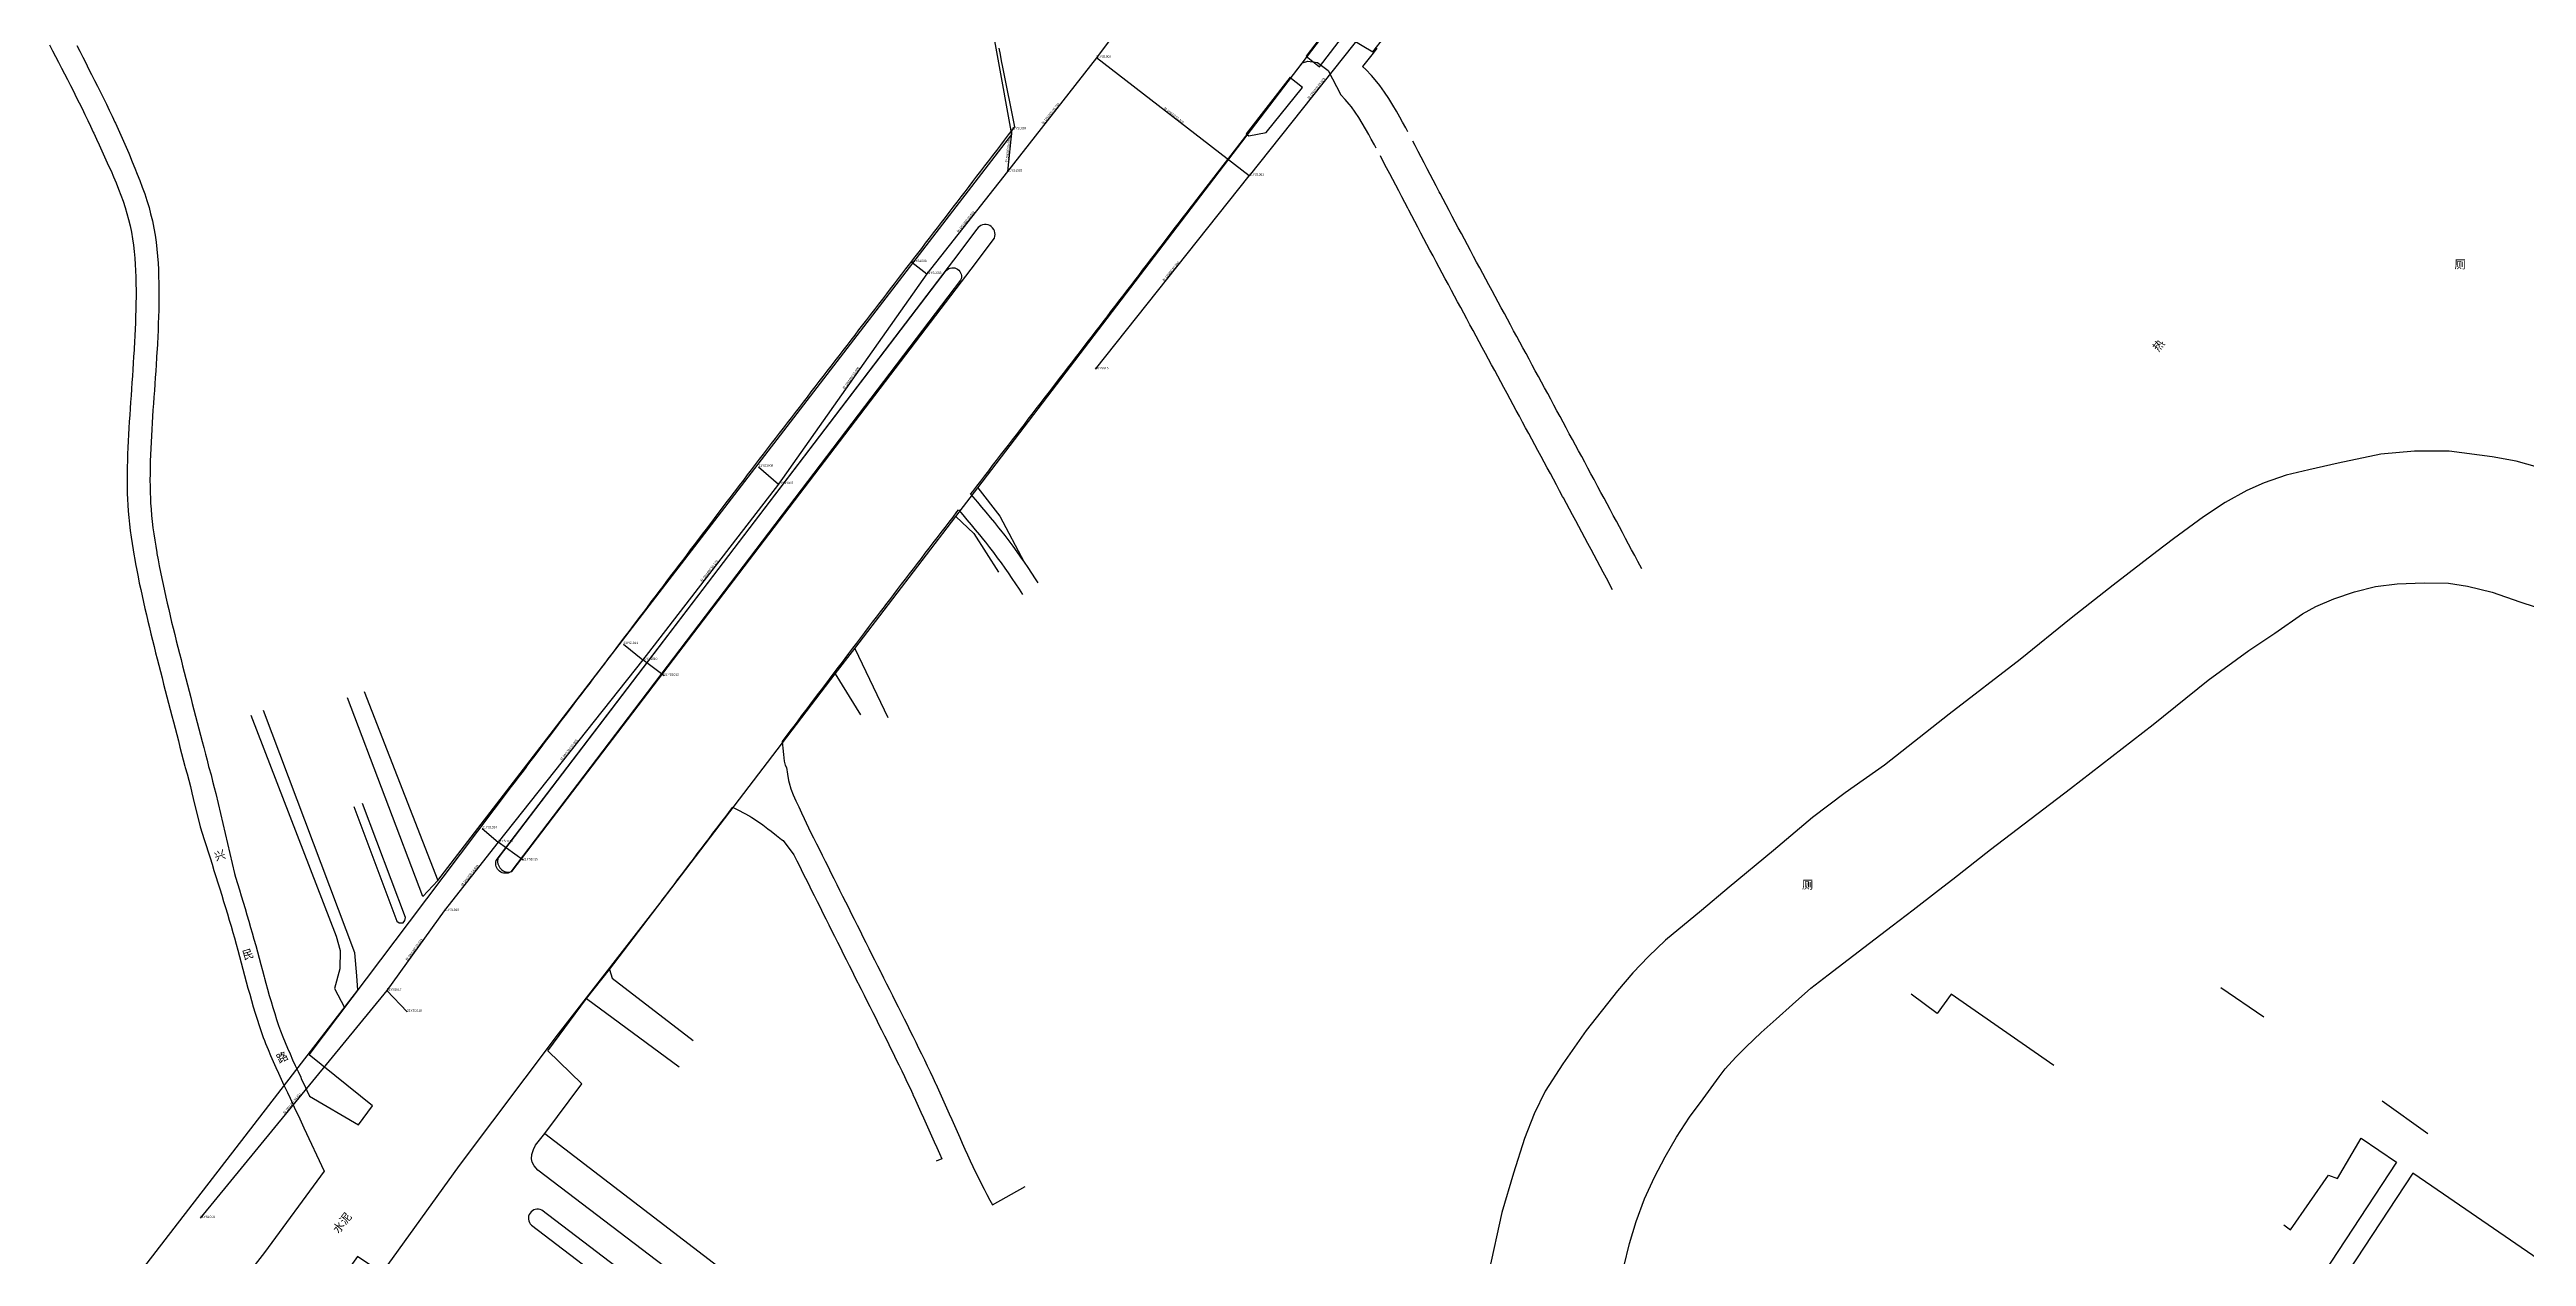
# Model space of a CAD drawing. Extents: x 563510 to 564800, y 3598549 to 3601000.
# Drawn here: x 563717 to 564097.8, y 3598924.8 to 3599110.4 of the extents above; entities that cross this region are included whole.
import ezdxf
from ezdxf.enums import TextEntityAlignment as Align

# ---------------------------------------------------------------- set-up
doc = ezdxf.new("R2010")
doc.units = 0
for name, color, linetype in [('DLSS', 8, 'CONTINUOUS'), ('JM_JM', 252, 'CONTINUOUS'), ('JT_JT', 252, 'CONTINUOUS'), ('SXSS', 5, 'CONTINUOUS'), ('YSDSX', 3, 'CONTINUOUS'), ('YSLINE', 3, 'CONTINUOUS'), ('YSXSX', 3, 'CONTINUOUS'), ('ZBTZ', 8, 'CONTINUOUS')]:
    doc.layers.add(name, color=color, linetype=linetype)
doc.styles.add('_______', font='_______')
doc.styles.add('GXDBZ', font='GXDBZ')
doc.styles.add('GXXBZ', font='GXXBZ')
doc.styles.add('HZTXT', font='HZTXT')

msp = doc.modelspace()

# ---------------------------------------------------------------- linework, layer by layer
at = {"layer": 'DLSS'}
for points in [[(563996.16, 3599217.29), (564028.22, 3599259.35, 0.793425), (564025.95, 3599261.04), (563994.75, 3599220.11), (563910.2, 3599109.43), (563912.24, 3599107.78)], [(563858.66, 3599076.67), (563862.25, 3599081.44, 0.90401), (563859.55, 3599082.83), (563855.96, 3599078.06), (563785.92, 3598986.12, 0.601337), (563788.06, 3598983.99)], [(563792.63, 3598931.91, 0.881065), (563791.05, 3598929.63), (564032.41, 3598745.39, 0.896317), (564034.09, 3598747.83)]]:
    msp.add_lwpolyline(points, format="xyb", close=True, dxfattribs=at)
at = {"layer": 'DLSS', "linetype": 'CONTINUOUS'}
for points in [[(563864.93, 3599097.39), (563858.21, 3599134.45)], [(563859.71, 3599043.05), (563913.89, 3599113.98), (563920.43, 3599110.1), (563933.99, 3599127.38)], [(563907.7, 3599106.18), (563900.98, 3599097.47), (563901.38, 3599097.16), (563904.05, 3599097.69), (563909.62, 3599104.63), (563907.67, 3599106.14)], [(563776.65, 3598982.62), (563864.93, 3599097.39)], [(563859.71, 3599043.05), (563863.1, 3599038.65), (563866.8, 3599031.61)], [(563840.8, 3599018.29), (563856.33, 3599038.62)], [(563856.33, 3599038.62), (563859.07, 3599035.98), (563862.87, 3599030.06)], [(563840.8, 3599018.29), (563845.85, 3599007.71)], [(563803.04, 3598968.92), (563837.75, 3599014.44)], [(563837.75, 3599014.44), (563841.66, 3599008.12)], [(563717.42, 3598904.89), (563764.35, 3598965.74), (563764.19, 3598967.98), (563763.92, 3598971.49), (563749.87, 3599008.79)], [(563776.65, 3598982.62), (563774.36, 3598980.14), (563762.75, 3599010.72)], [(563765.35, 3599011.69), (563776.65, 3598982.62)], [(563747.93, 3599008.06), (563761.02, 3598974.04), (563761.64, 3598971.84), (563761.6, 3598969.06), (563760.75, 3598966), (563762.3, 3598963.08)], [(563763.73, 3598994.03), (563770.37, 3598976.38), (563770.71, 3598976.12), (563771.35, 3598976.12), (563771.59, 3598976.48), (563771.71, 3598976.93), (563765.08, 3598994.45)], [(563803.04, 3598968.92), (563803.45, 3598967.62), (563815.92, 3598958.04)], [(563948.12, 3598819.23), (563792.04, 3598938.07), (563791.5, 3598938.72), (563791.15, 3598939.28), (563791.07, 3598939.81), (563791.13, 3598940.49), (563791.37, 3598941.27), (563791.7, 3598941.93), (563793.1, 3598943.71), (563798.82, 3598951.33), (563793.57, 3598956.41), (563799.54, 3598964.5)], [(563799.54, 3598964.5), (563813.79, 3598953.96)], [(563793.1, 3598943.71), (563960.15, 3598815.57), (564041.51, 3598753.25), (564063.28, 3598782.83), (564073.26, 3598776.41)]]:
    msp.add_lwpolyline(points, dxfattribs=at)
at = {"layer": 'JT_JT', "linetype": 'CONTINUOUS'}
for points in [[(563716.95, 3599111.15), (563717.42, 3599110.26), (563717.88, 3599109.38), (563718.34, 3599108.49), (563718.8, 3599107.6), (563719.26, 3599106.71), (563719.71, 3599105.82), (563720.17, 3599104.93), (563720.62, 3599104.04), (563721.07, 3599103.14), (563721.51, 3599102.25), (563721.96, 3599101.35), (563722.4, 3599100.45), (563722.83, 3599099.55), (563723.26, 3599098.65), (563723.68, 3599097.74), (563723.75, 3599097.59), (563724.16, 3599096.68), (563724.57, 3599095.77), (563724.98, 3599094.86), (563725.39, 3599093.94), (563725.79, 3599093.03), (563725.92, 3599092.76), (563726.41, 3599091.77), (563726.8, 3599090.85), (563727.19, 3599089.92), (563727.56, 3599088.99), (563727.92, 3599088.06), (563728.26, 3599087.11), (563728.57, 3599086.17), (563728.86, 3599085.21), (563729.1, 3599084.28), (563729.34, 3599083.31), (563729.54, 3599082.33), (563729.71, 3599081.35), (563729.85, 3599080.36), (563729.96, 3599079.36), (563730.05, 3599078.36), (563730.12, 3599077.36), (563730.17, 3599076.44), (563730.21, 3599075.43), (563730.24, 3599074.43), (563730.25, 3599073.43), (563730.25, 3599072.43), (563730.24, 3599071.43), (563730.22, 3599070.43), (563730.19, 3599069.43), (563730.16, 3599068.43), (563730.12, 3599067.44), (563730.07, 3599066.44), (563730.02, 3599065.44), (563729.96, 3599064.44), (563729.95, 3599064.22), (563729.89, 3599063.22), (563729.83, 3599062.22), (563729.76, 3599061.22), (563729.69, 3599060.22), (563729.62, 3599059.22), (563729.56, 3599058.22), (563729.49, 3599057.22), (563729.42, 3599056.22), (563729.35, 3599055.22), (563729.28, 3599054.22), (563729.22, 3599053.22), (563729.16, 3599052.22), (563729.1, 3599051.22), (563729.05, 3599050.22), (563729, 3599049.22), (563728.96, 3599048.22), (563728.93, 3599047.22), (563728.9, 3599046.23), (563728.89, 3599045.23), (563728.88, 3599044.23), (563728.89, 3599043.23), (563728.91, 3599042.23), (563728.95, 3599041.24), (563728.99, 3599040.43), (563729.06, 3599039.44), (563729.15, 3599038.44), (563729.25, 3599037.45), (563729.37, 3599036.45), (563729.5, 3599035.46), (563729.65, 3599034.47), (563729.8, 3599033.48), (563729.97, 3599032.49), (563730, 3599032.31), (563730.18, 3599031.32), (563730.36, 3599030.34), (563730.56, 3599029.36), (563730.76, 3599028.38), (563730.97, 3599027.4), (563731.18, 3599026.42), (563731.4, 3599025.45), (563731.62, 3599024.47), (563731.85, 3599023.5), (563732.08, 3599022.53), (563732.31, 3599021.56), (563732.55, 3599020.58), (563732.79, 3599019.61), (563733.03, 3599018.64), (563733.27, 3599017.67), (563733.51, 3599016.7), (563733.76, 3599015.73), (563734, 3599014.76), (563734.25, 3599013.79), (563734.5, 3599012.82), (563734.75, 3599011.85), (563735, 3599010.89), (563735.25, 3599009.92), (563735.5, 3599008.95), (563735.75, 3599007.98), (563736, 3599007.01), (563736.26, 3599006.04), (563736.51, 3599005.08), (563736.76, 3599004.11), (563737.01, 3599003.14), (563737.26, 3599002.17), (563737.51, 3599001.2), (563737.76, 3599000.23), (563737.82, 3599000)], [(563721.13, 3599111.06), (563721.59, 3599110.17), (563722.05, 3599109.28), (563722.52, 3599108.39), (563722.97, 3599107.49), (563723.43, 3599106.59), (563723.89, 3599105.69), (563724.35, 3599104.79), (563724.8, 3599103.88), (563725.25, 3599102.97), (563725.69, 3599102.05), (563726.14, 3599101.13), (563726.57, 3599100.21), (563727.01, 3599099.28), (563727.08, 3599099.13), (563727.5, 3599098.2), (563727.92, 3599097.27), (563728.33, 3599096.35), (563728.74, 3599095.44), (563729.14, 3599094.53), (563729.26, 3599094.26), (563729.64, 3599093.16), (563730.05, 3599092.22), (563730.45, 3599091.26), (563730.84, 3599090.28), (563731.22, 3599089.29), (563731.59, 3599088.27), (563731.93, 3599087.23), (563732.25, 3599086.16), (563732.5, 3599085.19), (563732.77, 3599084.08), (563733, 3599082.98), (563733.19, 3599081.89), (563733.34, 3599080.8), (563733.46, 3599079.72), (563733.56, 3599078.64), (563733.64, 3599077.57), (563733.69, 3599076.6), (563733.73, 3599075.54), (563733.76, 3599074.5), (563733.77, 3599073.45), (563733.77, 3599072.41), (563733.76, 3599071.38), (563733.74, 3599070.35), (563733.71, 3599069.33), (563733.68, 3599068.3), (563733.64, 3599067.28), (563733.59, 3599066.27), (563733.54, 3599065.25), (563733.48, 3599064.23), (563733.47, 3599064.01), (563733.41, 3599063), (563733.34, 3599061.99), (563733.28, 3599060.98), (563733.21, 3599059.98), (563733.14, 3599058.98), (563733.07, 3599057.98), (563733, 3599056.98), (563732.93, 3599055.98), (563732.86, 3599054.98), (563732.8, 3599053.99), (563732.73, 3599053), (563732.67, 3599052.01), (563732.62, 3599051.03), (563732.56, 3599050.05), (563732.52, 3599049.07), (563732.48, 3599048.09), (563732.45, 3599047.12), (563732.42, 3599046.15), (563732.41, 3599045.19), (563732.4, 3599044.23), (563732.41, 3599043.28), (563732.43, 3599042.33), (563732.46, 3599041.4), (563732.5, 3599040.65), (563732.57, 3599039.72), (563732.65, 3599038.78), (563732.75, 3599037.84), (563732.86, 3599036.89), (563732.99, 3599035.95), (563733.13, 3599035), (563733.28, 3599034.05), (563733.44, 3599033.1), (563733.47, 3599032.92), (563733.64, 3599031.96), (563733.82, 3599031.01), (563734.01, 3599030.06), (563734.21, 3599029.1), (563734.41, 3599028.14), (563734.62, 3599027.19), (563734.83, 3599026.23), (563735.05, 3599025.27), (563735.28, 3599024.3), (563735.51, 3599023.34), (563735.73, 3599022.38), (563735.97, 3599021.42), (563736.2, 3599020.45), (563736.44, 3599019.49), (563736.68, 3599018.53), (563736.93, 3599017.56), (563737.17, 3599016.6), (563737.42, 3599015.63), (563737.66, 3599014.67), (563737.91, 3599013.7), (563738.16, 3599012.73), (563738.41, 3599011.77), (563738.66, 3599010.8), (563738.91, 3599009.83), (563739.16, 3599008.87), (563739.41, 3599007.9), (563739.66, 3599006.93), (563739.92, 3599005.96), (563740.17, 3599004.99), (563740.42, 3599004.02), (563740.67, 3599003.06), (563740.92, 3599002.08), (563741.17, 3599001.12), (563741.42, 3599000.14), (563741.46, 3599000)], [(563858.58, 3599042.03), (563858.93, 3599042.48), (563859.54, 3599043.27), (563860.15, 3599044.06), (563860.76, 3599044.86), (563861.37, 3599045.65), (563861.97, 3599046.44), (563862.58, 3599047.23), (563863.19, 3599048.03), (563863.81, 3599048.82), (563864.42, 3599049.61), (563865.03, 3599050.4), (563865.63, 3599051.2), (563866.24, 3599051.99), (563866.85, 3599052.78), (563867.46, 3599053.58), (563868.07, 3599054.37), (563868.68, 3599055.16), (563869.29, 3599055.95), (563869.9, 3599056.75), (563870.51, 3599057.54), (563871.05, 3599058.23), (563871.65, 3599059.03), (563872.26, 3599059.82), (563872.87, 3599060.61), (563873.48, 3599061.41), (563874.09, 3599062.2), (563874.7, 3599063), (563875.31, 3599063.79), (563875.91, 3599064.58), (563876.52, 3599065.38), (563877.13, 3599066.17), (563877.74, 3599066.96), (563878.35, 3599067.76), (563878.95, 3599068.55), (563879.56, 3599069.35), (563880.17, 3599070.14), (563880.78, 3599070.93), (563881.39, 3599071.73), (563881.99, 3599072.52), (563882.6, 3599073.31), (563883.21, 3599074.11), (563883.82, 3599074.9), (563884.43, 3599075.7), (563885.03, 3599076.49), (563885.64, 3599077.29), (563886.25, 3599078.08), (563886.86, 3599078.87), (563887.46, 3599079.67), (563888.07, 3599080.46), (563888.68, 3599081.25), (563889.29, 3599082.05), (563889.9, 3599082.84), (563890.51, 3599083.64), (563891.11, 3599084.43), (563891.72, 3599085.23), (563892.33, 3599086.02), (563892.94, 3599086.81), (563893.06, 3599086.97), (563909.64, 3599108.39), (563910.44, 3599108.64), (563911.95, 3599108.43), (563913.59, 3599107.2), (563915.49, 3599103.49)], [(563865.38, 3599098.55), (563863.55, 3599107.71), (563863.35, 3599108.69), (563863.16, 3599109.67), (563862.96, 3599110.65)], [(563921.07, 3599110.66), (563920.47, 3599109.9), (563919.87, 3599109.13), (563919.27, 3599108.37), (563918.87, 3599107.85)], [(563925.82, 3599097.77), (563925.49, 3599098.38), (563924.99, 3599099.28), (563924.58, 3599100.03), (563924.06, 3599100.95), (563923.51, 3599101.91), (563922.9, 3599102.9), (563922.24, 3599103.91), (563921.5, 3599104.93), (563921.06, 3599105.48), (563920.22, 3599106.46), (563919.37, 3599107.36), (563918.87, 3599107.85)], [(563920.94, 3599095.28), (563920.68, 3599095.77), (563920.19, 3599096.65), (563919.8, 3599097.37), (563919.3, 3599098.24), (563918.8, 3599099.11), (563918.27, 3599099.97), (563917.72, 3599100.8), (563917.14, 3599101.61), (563916.81, 3599102.03), (563916.16, 3599102.78), (563915.49, 3599103.49)], [(563790.22, 3599000), (563790.42, 3599000.26), (563791.02, 3599001.06), (563791.62, 3599001.85), (563792.23, 3599002.65), (563792.83, 3599003.44), (563793.43, 3599004.24), (563794.04, 3599005.04), (563794.64, 3599005.83), (563795.24, 3599006.63), (563795.84, 3599007.42), (563796.45, 3599008.22), (563797.05, 3599009.01), (563797.65, 3599009.81), (563798.26, 3599010.6), (563798.86, 3599011.4), (563799.46, 3599012.19), (563800.06, 3599012.99), (563800.66, 3599013.78), (563801.26, 3599014.58), (563801.86, 3599015.37), (563802.27, 3599015.91), (563802.87, 3599016.71), (563803.47, 3599017.5), (563804.07, 3599018.29), (563804.67, 3599019.09), (563805.28, 3599019.89), (563805.88, 3599020.68), (563806.48, 3599021.48), (563807.08, 3599022.28), (563807.68, 3599023.07), (563808.28, 3599023.87), (563808.89, 3599024.67), (563809.49, 3599025.47), (563810.09, 3599026.27), (563810.69, 3599027.07), (563811.3, 3599027.87), (563811.9, 3599028.67), (563812.51, 3599029.47), (563813.11, 3599030.27), (563813.72, 3599031.07), (563814.32, 3599031.87), (563814.93, 3599032.67), (563815.53, 3599033.47), (563816.14, 3599034.27), (563816.75, 3599035.07), (563817.35, 3599035.88), (563817.96, 3599036.68), (563818.57, 3599037.48), (563819.18, 3599038.29), (563819.79, 3599039.09), (563820.4, 3599039.89), (563821.01, 3599040.7), (563821.62, 3599041.5), (563822.24, 3599042.31), (563822.46, 3599042.6), (563823.07, 3599043.4), (563823.69, 3599044.21), (563824.3, 3599045.01), (563824.91, 3599045.81), (563825.53, 3599046.62), (563826.14, 3599047.42), (563826.75, 3599048.22), (563827.36, 3599049.02), (563827.98, 3599049.82), (563828.59, 3599050.62), (563829.2, 3599051.42), (563829.81, 3599052.21), (563830.42, 3599053.01), (563831.04, 3599053.81), (563831.65, 3599054.6), (563832.26, 3599055.4), (563832.87, 3599056.2), (563833.48, 3599056.99), (563834.09, 3599057.79), (563834.7, 3599058.58), (563835.32, 3599059.38), (563835.93, 3599060.17), (563836.54, 3599060.96), (563837.15, 3599061.76), (563837.76, 3599062.55), (563838.37, 3599063.34), (563838.98, 3599064.14), (563839.59, 3599064.93), (563840.2, 3599065.72), (563840.81, 3599066.51), (563841.42, 3599067.31), (563842.03, 3599068.1), (563842.64, 3599068.89), (563843.24, 3599069.68), (563843.85, 3599070.47), (563844.46, 3599071.26), (563845.07, 3599072.05), (563845.68, 3599072.85), (563846.29, 3599073.63), (563846.89, 3599074.42), (563847.5, 3599075.21), (563848.03, 3599075.91), (563848.64, 3599076.7), (563849.24, 3599077.49), (563849.85, 3599078.28), (563850.46, 3599079.07), (563851.06, 3599079.86), (563851.67, 3599080.65), (563852.28, 3599081.44), (563852.88, 3599082.23), (563853.49, 3599083.02), (563854.1, 3599083.82), (563854.7, 3599084.61), (563855.31, 3599085.4), (563855.92, 3599086.19), (563856.53, 3599086.99), (563857.13, 3599087.78), (563857.74, 3599088.57), (563858.35, 3599089.37), (563858.95, 3599090.16), (563859.56, 3599090.95), (563860.17, 3599091.75), (563860.78, 3599092.54), (563861.39, 3599093.33), (563861.99, 3599094.13), (563862.6, 3599094.92), (563863.21, 3599095.72), (563863.82, 3599096.51), (563864.42, 3599097.31), (563865.03, 3599098.1), (563865.38, 3599098.55)], [(563961.79, 3599030.57), (563961.18, 3599031.72), (563960.7, 3599032.61), (563960.23, 3599033.49), (563959.76, 3599034.37), (563959.29, 3599035.25), (563958.82, 3599036.13), (563958.35, 3599037.02), (563957.88, 3599037.9), (563957.41, 3599038.78), (563956.93, 3599039.67), (563956.46, 3599040.55), (563955.99, 3599041.43), (563955.51, 3599042.32), (563955.04, 3599043.2), (563954.57, 3599044.08), (563954.45, 3599044.3), (563953.97, 3599045.18), (563953.5, 3599046.06), (563953.03, 3599046.95), (563952.55, 3599047.83), (563952.08, 3599048.71), (563951.6, 3599049.59), (563951.13, 3599050.47), (563950.65, 3599051.35), (563950.18, 3599052.24), (563949.7, 3599053.12), (563949.22, 3599054), (563948.75, 3599054.88), (563948.27, 3599055.76), (563947.8, 3599056.64), (563947.32, 3599057.52), (563946.85, 3599058.4), (563946.37, 3599059.28), (563945.9, 3599060.16), (563945.42, 3599061.04), (563944.94, 3599061.92), (563944.47, 3599062.8), (563943.99, 3599063.68), (563943.52, 3599064.56), (563943.04, 3599065.44), (563942.57, 3599066.32), (563942.09, 3599067.2), (563941.61, 3599068.08), (563941.14, 3599068.96), (563940.67, 3599069.84), (563940.19, 3599070.72), (563939.72, 3599071.6), (563939.24, 3599072.48), (563938.77, 3599073.35), (563938.29, 3599074.23), (563937.82, 3599075.11), (563937.35, 3599075.99), (563936.88, 3599076.87), (563936.4, 3599077.75), (563935.93, 3599078.63), (563935.46, 3599079.51), (563934.99, 3599080.39), (563934.52, 3599081.27), (563934.05, 3599082.15), (563933.58, 3599083.02), (563933.12, 3599083.9), (563932.65, 3599084.78), (563932.19, 3599085.66), (563931.72, 3599086.54), (563931.26, 3599087.41), (563930.8, 3599088.29), (563930.65, 3599088.58), (563930.19, 3599089.46), (563929.73, 3599090.34), (563929.27, 3599091.22), (563928.81, 3599092.11), (563928.34, 3599093), (563927.88, 3599093.89), (563927.41, 3599094.78), (563926.94, 3599095.68), (563926.57, 3599096.37)], [(563957.31, 3599027.33), (563956.34, 3599029.14), (563955.87, 3599030.03), (563955.4, 3599030.91), (563954.93, 3599031.79), (563954.46, 3599032.67), (563953.99, 3599033.55), (563953.52, 3599034.44), (563953.05, 3599035.32), (563952.57, 3599036.2), (563952.1, 3599037.08), (563951.63, 3599037.96), (563951.16, 3599038.85), (563950.69, 3599039.73), (563950.21, 3599040.61), (563949.74, 3599041.49), (563949.62, 3599041.71), (563949.15, 3599042.59), (563948.68, 3599043.47), (563948.2, 3599044.35), (563947.73, 3599045.23), (563947.25, 3599046.11), (563946.78, 3599046.99), (563946.31, 3599047.87), (563945.83, 3599048.75), (563945.35, 3599049.63), (563944.88, 3599050.51), (563944.41, 3599051.4), (563943.93, 3599052.27), (563943.45, 3599053.15), (563942.98, 3599054.04), (563942.5, 3599054.92), (563942.03, 3599055.79), (563941.55, 3599056.67), (563941.08, 3599057.56), (563940.6, 3599058.44), (563940.12, 3599059.31), (563939.65, 3599060.19), (563939.17, 3599061.08), (563938.7, 3599061.96), (563938.22, 3599062.83), (563937.75, 3599063.71), (563937.27, 3599064.6), (563936.8, 3599065.48), (563936.32, 3599066.36), (563935.84, 3599067.24), (563935.37, 3599068.12), (563934.9, 3599069), (563934.42, 3599069.88), (563933.95, 3599070.76), (563933.47, 3599071.64), (563933, 3599072.52), (563932.52, 3599073.4), (563932.05, 3599074.28), (563931.58, 3599075.16), (563931.1, 3599076.04), (563930.63, 3599076.92), (563930.16, 3599077.8), (563929.69, 3599078.69), (563929.22, 3599079.57), (563928.75, 3599080.45), (563928.28, 3599081.33), (563927.81, 3599082.21), (563927.34, 3599083.1), (563926.88, 3599083.98), (563926.41, 3599084.86), (563925.95, 3599085.75), (563925.8, 3599086.04), (563925.33, 3599086.92), (563924.87, 3599087.81), (563924.41, 3599088.69), (563923.95, 3599089.58), (563923.49, 3599090.46), (563923.03, 3599091.35), (563922.56, 3599092.23), (563922.09, 3599093.12), (563921.59, 3599094.07)], [(563830.28, 3599000), (563830.14, 3599000.35), (563829.97, 3599000.99), (563829.85, 3599001.99), (563829.74, 3599002.99), (563829.64, 3599004), (563830.24, 3599004.79), (563830.84, 3599005.59), (563831.44, 3599006.39), (563832.05, 3599007.19), (563832.65, 3599007.99), (563833.25, 3599008.78), (563833.85, 3599009.58), (563834.45, 3599010.38), (563835.06, 3599011.18), (563835.66, 3599011.98), (563836.26, 3599012.77), (563836.87, 3599013.57), (563837.47, 3599014.37), (563838.07, 3599015.17), (563838.68, 3599015.96), (563839.28, 3599016.76), (563839.88, 3599017.56), (563840.49, 3599018.36), (563841.09, 3599019.15), (563841.69, 3599019.95), (563842.3, 3599020.75), (563842.9, 3599021.54), (563843.51, 3599022.34), (563844.11, 3599023.14), (563844.72, 3599023.93), (563845.32, 3599024.73), (563845.54, 3599025.02), (563846.15, 3599025.81), (563846.76, 3599026.61), (563847.36, 3599027.4), (563847.97, 3599028.2), (563848.58, 3599028.99), (563849.18, 3599029.79), (563849.79, 3599030.58), (563850.4, 3599031.38), (563851.01, 3599032.17), (563851.62, 3599032.96), (563852.22, 3599033.76), (563852.83, 3599034.55), (563853.44, 3599035.34), (563854.05, 3599036.14), (563854.66, 3599036.93), (563855.27, 3599037.72), (563855.88, 3599038.52), (563856.49, 3599039.31), (563856.74, 3599039.63)], [(563856.72, 3599039.64), (563857.37, 3599038.88), (563858.02, 3599038.12), (563858.67, 3599037.36), (563859.31, 3599036.59), (563859.94, 3599035.82), (563860.57, 3599035.04), (563860.87, 3599034.66), (563861.48, 3599033.87), (563862.09, 3599033.08), (563862.69, 3599032.28), (563863.28, 3599031.47), (563863.85, 3599030.65), (563864.36, 3599029.93), (563864.92, 3599029.1), (563865.48, 3599028.27), (563866.03, 3599027.43), (563866.56, 3599026.62)], [(563858.58, 3599042.03), (563859.62, 3599040.81), (563860.28, 3599040.04), (563860.93, 3599039.27), (563861.59, 3599038.48), (563862.24, 3599037.69), (563862.89, 3599036.88), (563863.19, 3599036.5), (563863.83, 3599035.68), (563864.46, 3599034.86), (563865.07, 3599034.03), (563865.68, 3599033.19), (563866.28, 3599032.35), (563866.8, 3599031.61), (563867.38, 3599030.76), (563867.95, 3599029.91), (563868.51, 3599029.05), (563868.92, 3599028.43)], [(563737.82, 3599000), (563738.14, 3598999.03), (563738.38, 3598998.06), (563738.61, 3598997.09), (563738.85, 3598996.12), (563739.06, 3598995.25), (563739.06, 3598995.25), (563740.12, 3598990.86), (563740.42, 3598989.91), (563740.72, 3598988.95), (563741.03, 3598988), (563741.33, 3598987.05), (563741.63, 3598986.1), (563741.94, 3598985.14), (563742.24, 3598984.19), (563742.54, 3598983.23), (563742.84, 3598982.28), (563743.13, 3598981.33), (563743.43, 3598980.37), (563743.72, 3598979.42), (563744.01, 3598978.46), (563744.3, 3598977.5), (563744.59, 3598976.54), (563744.87, 3598975.58), (563745.15, 3598974.62), (563745.37, 3598973.82), (563745.64, 3598972.85), (563745.91, 3598971.89), (563746.17, 3598970.92), (563746.43, 3598969.96), (563746.69, 3598968.99), (563746.95, 3598968.02), (563747.21, 3598967.05), (563747.47, 3598966.09), (563747.74, 3598965.12), (563748.01, 3598964.16), (563748.29, 3598963.2), (563748.57, 3598962.24), (563748.87, 3598961.29), (563749.18, 3598960.34), (563749.5, 3598959.39), (563749.82, 3598958.49), (563750, 3598958.03)], [(563741.46, 3599000), (563741.8, 3598998.9), (563742.03, 3598997.92), (563742.27, 3598996.95), (563742.5, 3598996.02), (563745.37, 3598983.7), (563745.55, 3598983.13), (563745.85, 3598982.17), (563746.14, 3598981.21), (563746.44, 3598980.25), (563746.73, 3598979.28), (563747.02, 3598978.31), (563747.31, 3598977.35), (563747.6, 3598976.37), (563747.88, 3598975.4), (563748.1, 3598974.59), (563748.38, 3598973.61), (563748.65, 3598972.64), (563748.91, 3598971.66), (563749.17, 3598970.69), (563749.43, 3598969.72), (563749.69, 3598968.76), (563749.95, 3598967.79), (563750, 3598967.61)], [(563764.44, 3598945.03), (563766.59, 3598947.95), (563756.89, 3598955.83), (563772.28, 3598976.27), (563788, 3598997.07), (563788, 3598997.07), (563788.6, 3598997.86), (563789.2, 3598998.66), (563789.81, 3598999.46), (563790.22, 3599000)], [(563830.28, 3599000), (563830.41, 3598999), (563830.58, 3598998.02), (563830.66, 3598997.67), (563830.95, 3598996.72), (563831.31, 3598995.79), (563831.72, 3598994.88), (563832.15, 3598993.96), (563832.58, 3598993.06), (563833, 3598992.14), (563833.99, 3598990.08), (563834.43, 3598989.18), (563834.88, 3598988.29), (563835.38, 3598987.29)], [(563811.12, 3598979.54), (563811.72, 3598980.34), (563812.33, 3598981.13), (563812.93, 3598981.93), (563813.54, 3598982.73), (563814.14, 3598983.52), (563814.74, 3598984.32), (563815.35, 3598985.12), (563815.95, 3598985.92), (563816.56, 3598986.71), (563817.16, 3598987.51), (563817.76, 3598988.31), (563818.37, 3598989.1), (563818.97, 3598989.9), (563819.58, 3598990.7), (563820.18, 3598991.49), (563820.78, 3598992.29), (563821.39, 3598993.09), (563821.99, 3598993.88), (563821.99, 3598993.89)], [(563821.99, 3598993.89), (563822.89, 3598993.44), (563823.78, 3598992.98), (563824.65, 3598992.5), (563824.97, 3598992.31), (563825.8, 3598991.76), (563826.62, 3598991.18), (563827.42, 3598990.58), (563827.94, 3598990.19), (563828.72, 3598989.57), (563829.51, 3598988.95), (563829.75, 3598988.77), (563829.75, 3598988.77), (563831.41, 3598986.56), (563831.86, 3598985.67), (563832.31, 3598984.77)], [(563835.38, 3598987.29), (563835.77, 3598986.5), (563836.22, 3598985.6), (563836.66, 3598984.71), (563837.11, 3598983.82), (563837.56, 3598982.92), (563838, 3598982.03), (563838.45, 3598981.13), (563838.9, 3598980.24), (563839.34, 3598979.35), (563839.79, 3598978.45), (563840.24, 3598977.56), (563840.68, 3598976.66), (563841.13, 3598975.77), (563841.58, 3598974.88), (563842.02, 3598973.98), (563842.47, 3598973.09), (563842.92, 3598972.19), (563843.37, 3598971.3), (563843.81, 3598970.41), (563844.26, 3598969.52), (563844.71, 3598968.62), (563844.76, 3598968.53), (563845.21, 3598967.64), (563845.66, 3598966.75), (563846.11, 3598965.85), (563846.56, 3598964.96), (563847.01, 3598964.06), (563847.46, 3598963.17), (563847.91, 3598962.27), (563848.36, 3598961.37), (563848.81, 3598960.47), (563849.25, 3598959.57), (563849.7, 3598958.67), (563850.15, 3598957.77), (563850.59, 3598956.86), (563851.04, 3598955.96), (563851.48, 3598955.05), (563851.92, 3598954.13), (563852.35, 3598953.22), (563852.78, 3598952.3), (563853.21, 3598951.38), (563853.22, 3598951.36), (563853.65, 3598950.44), (563854.06, 3598949.51), (563854.48, 3598948.59), (563854.89, 3598947.67), (563855.3, 3598946.76), (563855.7, 3598945.84), (563856.1, 3598944.93), (563856.51, 3598944.02), (563856.91, 3598943.12), (563857.31, 3598942.21), (563857.72, 3598941.31), (563858.12, 3598940.42), (563858.53, 3598939.53), (563858.95, 3598938.64), (563859.36, 3598937.76), (563859.79, 3598936.89), (563860.21, 3598936.02), (563860.65, 3598935.16), (563861.09, 3598934.31), (563861.54, 3598933.47), (563861.94, 3598932.75), (563866.97, 3598935.57)], [(563832.31, 3598984.77), (563832.75, 3598983.88), (563833.2, 3598982.98), (563833.65, 3598982.09), (563834.09, 3598981.19), (563834.54, 3598980.3), (563834.98, 3598979.4), (563835.43, 3598978.51), (563835.88, 3598977.61), (563836.32, 3598976.72), (563836.77, 3598975.83), (563837.22, 3598974.93), (563837.67, 3598974.04), (563838.11, 3598973.14), (563838.56, 3598972.25), (563839.01, 3598971.35), (563839.46, 3598970.46), (563839.91, 3598969.56), (563840.35, 3598968.67), (563840.8, 3598967.78), (563841.25, 3598966.88), (563841.3, 3598966.79), (563841.75, 3598965.9), (563842.2, 3598965), (563842.65, 3598964.11), (563843.1, 3598963.22), (563843.55, 3598962.32), (563844, 3598961.43), (563844.44, 3598960.54), (563844.89, 3598959.64), (563845.34, 3598958.75), (563845.79, 3598957.85), (563846.23, 3598956.95), (563846.67, 3598956.06), (563847.11, 3598955.16), (563847.55, 3598954.26), (563847.99, 3598953.36), (563848.42, 3598952.46), (563848.85, 3598951.56), (563849.28, 3598950.66), (563849.7, 3598949.75), (563849.71, 3598949.73), (563850.12, 3598948.83), (563850.54, 3598947.92), (563850.94, 3598947.01), (563851.35, 3598946.1), (563851.76, 3598945.19), (563852.16, 3598944.28), (563852.56, 3598943.36), (563852.97, 3598942.45), (563853.37, 3598941.54), (563853.78, 3598940.63), (563854.14, 3598939.83), (563853.29, 3598939.45)], [(563811.12, 3598979.54), (563795.14, 3598959.05), (563779.96, 3598938.79), (563768.03, 3598922.3), (563764.33, 3598924.78), (563764.33, 3598924.78), (563760.03, 3598918.82)], [(563750, 3598967.61), (563750.21, 3598966.84), (563750.47, 3598965.89), (563750.74, 3598964.94), (563751.01, 3598964), (563751.29, 3598963.07), (563751.58, 3598962.15), (563751.87, 3598961.23), (563752.18, 3598960.33), (563752.48, 3598959.48), (563752.82, 3598958.6), (563753.18, 3598957.72), (563753.55, 3598956.83), (563753.94, 3598955.94), (563754.33, 3598955.05), (563754.74, 3598954.15), (563755.16, 3598953.25), (563755.57, 3598952.35), (563755.67, 3598952.14), (563756.09, 3598951.24), (563756.52, 3598950.34), (563756.94, 3598949.43), (563756.94, 3598949.43), (563756.94, 3598949.43), (563756.94, 3598949.43), (563756.94, 3598949.43), (563764.44, 3598945.03)], [(564025.15, 3598954.17), (564009.34, 3598965.14), (564007.23, 3598962.19), (564003.21, 3598965.13)], [(564057.44, 3598961.59), (564050.81, 3598966.14)], [(563750, 3598958.03), (563750.18, 3598957.56), (563750.55, 3598956.63), (563750.94, 3598955.71), (563751.34, 3598954.79), (563751.74, 3598953.88), (563752.16, 3598952.97), (563752.58, 3598952.06), (563753, 3598951.15), (563753.09, 3598950.94), (563753.52, 3598950.04), (563753.94, 3598949.13), (563754.37, 3598948.23), (563754.79, 3598947.32), (563755.22, 3598946.42), (563755.64, 3598945.51), (563756.07, 3598944.6), (563759.2, 3598937.9)], [(564082.67, 3598943.68), (564075.66, 3598948.67)], [(564060.51, 3598929.67), (564061.55, 3598928.9), (564067.4, 3598937.28), (564068.76, 3598936.77), (564072.43, 3598942.97), (564077.86, 3598939.29), (564055.38, 3598905.09)], [(563759.2, 3598937.9), (563750.03, 3598925.43), (563750.03, 3598925.43), (563750, 3598925.39)], [(564149, 3598890.42), (564140.43, 3598896.47), (564108.27, 3598918.45), (564083.29, 3598935.61), (564080.34, 3598937.61), (564057.89, 3598903.44)], [(563750, 3598925.39), (563735.47, 3598906.65), (563720.56, 3598887.27), (563720.56, 3598887.27), (563718.92, 3598888.46)]]:
    msp.add_lwpolyline(points, dxfattribs=at)
for points in [[(563796.53, 3599000), (563854.85, 3599076.46, -0.863111), (563857.04, 3599074.97), (563800.1, 3599000)], [(563800.1, 3599000), (563787.88, 3598983.95, -0.679545), (563785.62, 3598985.69), (563796.53, 3599000)]]:
    msp.add_lwpolyline(points, format="xyb", dxfattribs=at)
msp.add_lwpolyline([(563741.46, 3599000)], close=True, dxfattribs=at)
msp.add_lwpolyline([(563741.46, 3599000)], close=True, dxfattribs=at)
at = {"layer": 'SXSS', "color": 5, "linetype": 'CONTINUOUS'}
for points in [[(564101.5, 3599045.64), (564096.25, 3599047.14), (564092.55, 3599047.82), (564085.96, 3599048.68), (564080.63, 3599048.68), (564075.45, 3599048.2), (564068.88, 3599046.82), (564064.34, 3599045.81), (564060.87, 3599044.96), (564057.5, 3599043.78), (564054.85, 3599042.63), (564051.51, 3599040.78), (564048.17, 3599038.57), (564043.55, 3599035.17), (564041, 3599033.22), (564034.27, 3599028.06), (564027.83, 3599022.98), (564019.97, 3599016.63), (564009.08, 3599008.19), (563999.11, 3599000.37), (563993.07, 3598996.11), (563988.02, 3598992.3), (563982.05, 3598987.25), (563975.23, 3598981.59), (563970.95, 3598978), (563965.46, 3598973.45), (563962.81, 3598970.95), (563960.41, 3598968.42), (563958.06, 3598965.64), (563953.23, 3598959.54), (563949.67, 3598954.42), (563946.94, 3598950.22), (563945.24, 3598946.76), (563943.77, 3598942.95), (563942.07, 3598937.62), (563940.29, 3598931.56), (563938.27, 3598922.45)], [(563959.05, 3598923.2), (563959.89, 3598926.78), (563960.95, 3598930.15), (563962.23, 3598933.65), (563963.75, 3598936.97), (563965.41, 3598940.13), (563967.15, 3598943.17), (563969.12, 3598946.2), (563971.21, 3598949.05), (563973.71, 3598952.43), (563974.61, 3598953.64), (563976.24, 3598955.43), (563977.85, 3598957.04), (563980.17, 3598959.25), (563982.46, 3598961.3), (563984.95, 3598963.53), (563987.78, 3598966.04), (563990.47, 3598968.11), (563993.51, 3598970.5), (563996.82, 3598972.99), (564000.3, 3598975.67), (564003.52, 3598978.1), (564007.4, 3598981.13), (564009.6, 3598982.81), (564015.43, 3598987.39), (564027.7, 3598996.79), (564040.42, 3599006.62), (564048.88, 3599013.45), (564055.16, 3599017.98), (564059.13, 3599020.68), (564063.4, 3599023.62), (564065.45, 3599024.75), (564068.22, 3599025.97), (564071.4, 3599027.05), (564074.62, 3599027.84), (564077.92, 3599028.24), (564082.1, 3599028.43), (564085.82, 3599028.34), (564088.76, 3599027.91), (564092.56, 3599027), (564096.81, 3599025.5), (564099.15, 3599024.72)]]:
    msp.add_lwpolyline(points, dxfattribs=at)
at = {"layer": 'YSLINE', "linetype": 'CONTINUOUS'}
for p, q in [((563895.81, 3599133.07), (563877.92, 3599109.19)), ((563922.48, 3599117.52), (563901.44, 3599091.04)), ((563877.92, 3599109.19), (563864.28, 3599091.67)), ((563901.44, 3599091.04), (563877.92, 3599109.19)), ((563864.91, 3599098.17), (563864.28, 3599091.67)), ((563864.28, 3599091.67), (563851.84, 3599075.93)), ((563877.8, 3599061.28), (563901.44, 3599091.04)), ((563849.55, 3599077.76), (563851.84, 3599075.93)), ((563851.84, 3599075.93), (563829.04, 3599043.6)), ((563825.97, 3599046.27), (563829.04, 3599043.6)), ((563829.04, 3599043.6), (563808.16, 3599016.56)), ((563808.16, 3599016.56), (563785.92, 3598988.53)), ((563805.19, 3599019), (563808.16, 3599016.56)), ((563811.46, 3599014.13), (563808.16, 3599016.56)), ((563783.5, 3598990.65), (563785.92, 3598988.53)), ((563785.92, 3598988.53), (563777.66, 3598977.95)), ((563789.78, 3598985.75), (563785.92, 3598988.53)), ((563777.66, 3598977.95), (563768.82, 3598965.7)), ((563768.82, 3598965.7), (563740.12, 3598930.71)), ((563771.93, 3598962.45), (563768.82, 3598965.7))]:
    msp.add_line(p, q, dxfattribs=at)
at = {"layer": 'ZBTZ', "color": 8, "linetype": 'CONTINUOUS'}
for points in [[(563856.33, 3599038.62), (563859.71, 3599043.05)], [(563837.75, 3599014.44), (563840.8, 3599018.29)], [(563799.54, 3598964.5), (563803.04, 3598968.92)]]:
    msp.add_lwpolyline(points, dxfattribs=at)

# ---------------------------------------------------------------- texts
at = {"layer": 'JM_JM', "linetype": 'CONTINUOUS', "style": 'HZTXT'}
for p in [(564086.76, 3599076.77), (563986.43, 3598981.35)]:
    msp.add_text('厕', height=1.25, dxfattribs=at).set_placement(p)
msp.add_text('热', height=1.25, rotation=51.0677, dxfattribs=at).set_placement((564041.2, 3599063.87))
at = {"layer": 'JT_JT', "linetype": 'CONTINUOUS'}
for s, rotation, style, p in [('兴', 17.6455, '_______', (563743.14, 3598986.51)), ('民', 17.0035, '_______', (563747.46, 3598971.26)), ('路', 27.4926, '_______', (563752.72, 3598955.45)), ('水泥', 51.829, 'HZTXT', (563761.91, 3598929.98))]:
    msp.add_text(s, height=1.25, rotation=rotation, dxfattribs=dict(at, style=style)).set_placement(p, align=Align.MIDDLE)
at = {"layer": 'YSDSX', "style": 'GXDBZ'}
for s, p in [('21YS1000', (563877.92, 3599109.19)), ('21YS1004', (563864.91, 3599098.17)), ('21YS1003', (563864.28, 3599091.67)), ('21YS1001', (563901.44, 3599091.04)), ('21YS1006', (563849.55, 3599077.76)), ('21YS1005', (563851.84, 3599075.93)), ('30YS915', (563877.8, 3599061.28)), ('21YS1008', (563825.97, 3599046.27)), ('21YS1007', (563829.04, 3599043.6)), ('21YS1011', (563805.19, 3599019)), ('21YS1010', (563808.16, 3599016.56)), ('21YS1012', (563811.46, 3599014.13)), ('21YS1014', (563783.5, 3598990.65)), ('21YS1013', (563785.92, 3598988.53)), ('21YS1015', (563789.78, 3598985.75)), ('21YS1016', (563777.66, 3598977.95)), ('21YS1017', (563768.82, 3598965.7)), ('21YS1018', (563771.93, 3598962.45)), ('21YS1019', (563740.12, 3598930.71))]:
    msp.add_text(s, height=0.35, dxfattribs=at).set_placement(p)
at = {"layer": 'YSXSX', "style": 'GXXBZ'}
for s, rotation, p in [('砼 DN1000 55.603', 51.5344, (563911.96, 3599104.28)), ('砼 DN1000 55.714', 52.0967, (563871.1, 3599100.43)), ('砼 DN800 55.324', 322.3386, (563889.68, 3599100.11)), ('砼 DN300 56.947', 84.4037, (563864.59, 3599094.92)), ('砼 DN1000 55.569', 51.6832, (563858.06, 3599083.8)), ('砼 DN800 55.890', 51.5314, (563889.61, 3599076.16)), ('砼 DN1000 55.506', 54.8061, (563840.44, 3599059.77)), ('砼 DN1000 55.170', 52.3251, (563818.6, 3599030.08)), ('砼 DN1200 55.005', 51.571, (563797.04, 3599002.55)), ('砼 DN1200 54.839', 52.0449, (563781.79, 3598983.24)), ('砼 DN1200 55.019', 54.1594, (563773.24, 3598971.82)), ('砼 DN1200 54.811', 50.6435, (563754.47, 3598948.21))]:
    msp.add_text(s, height=0.35, rotation=rotation, dxfattribs=at).set_placement(p, align=Align.BOTTOM_CENTER)

doc.saveas('drawing.dxf')
